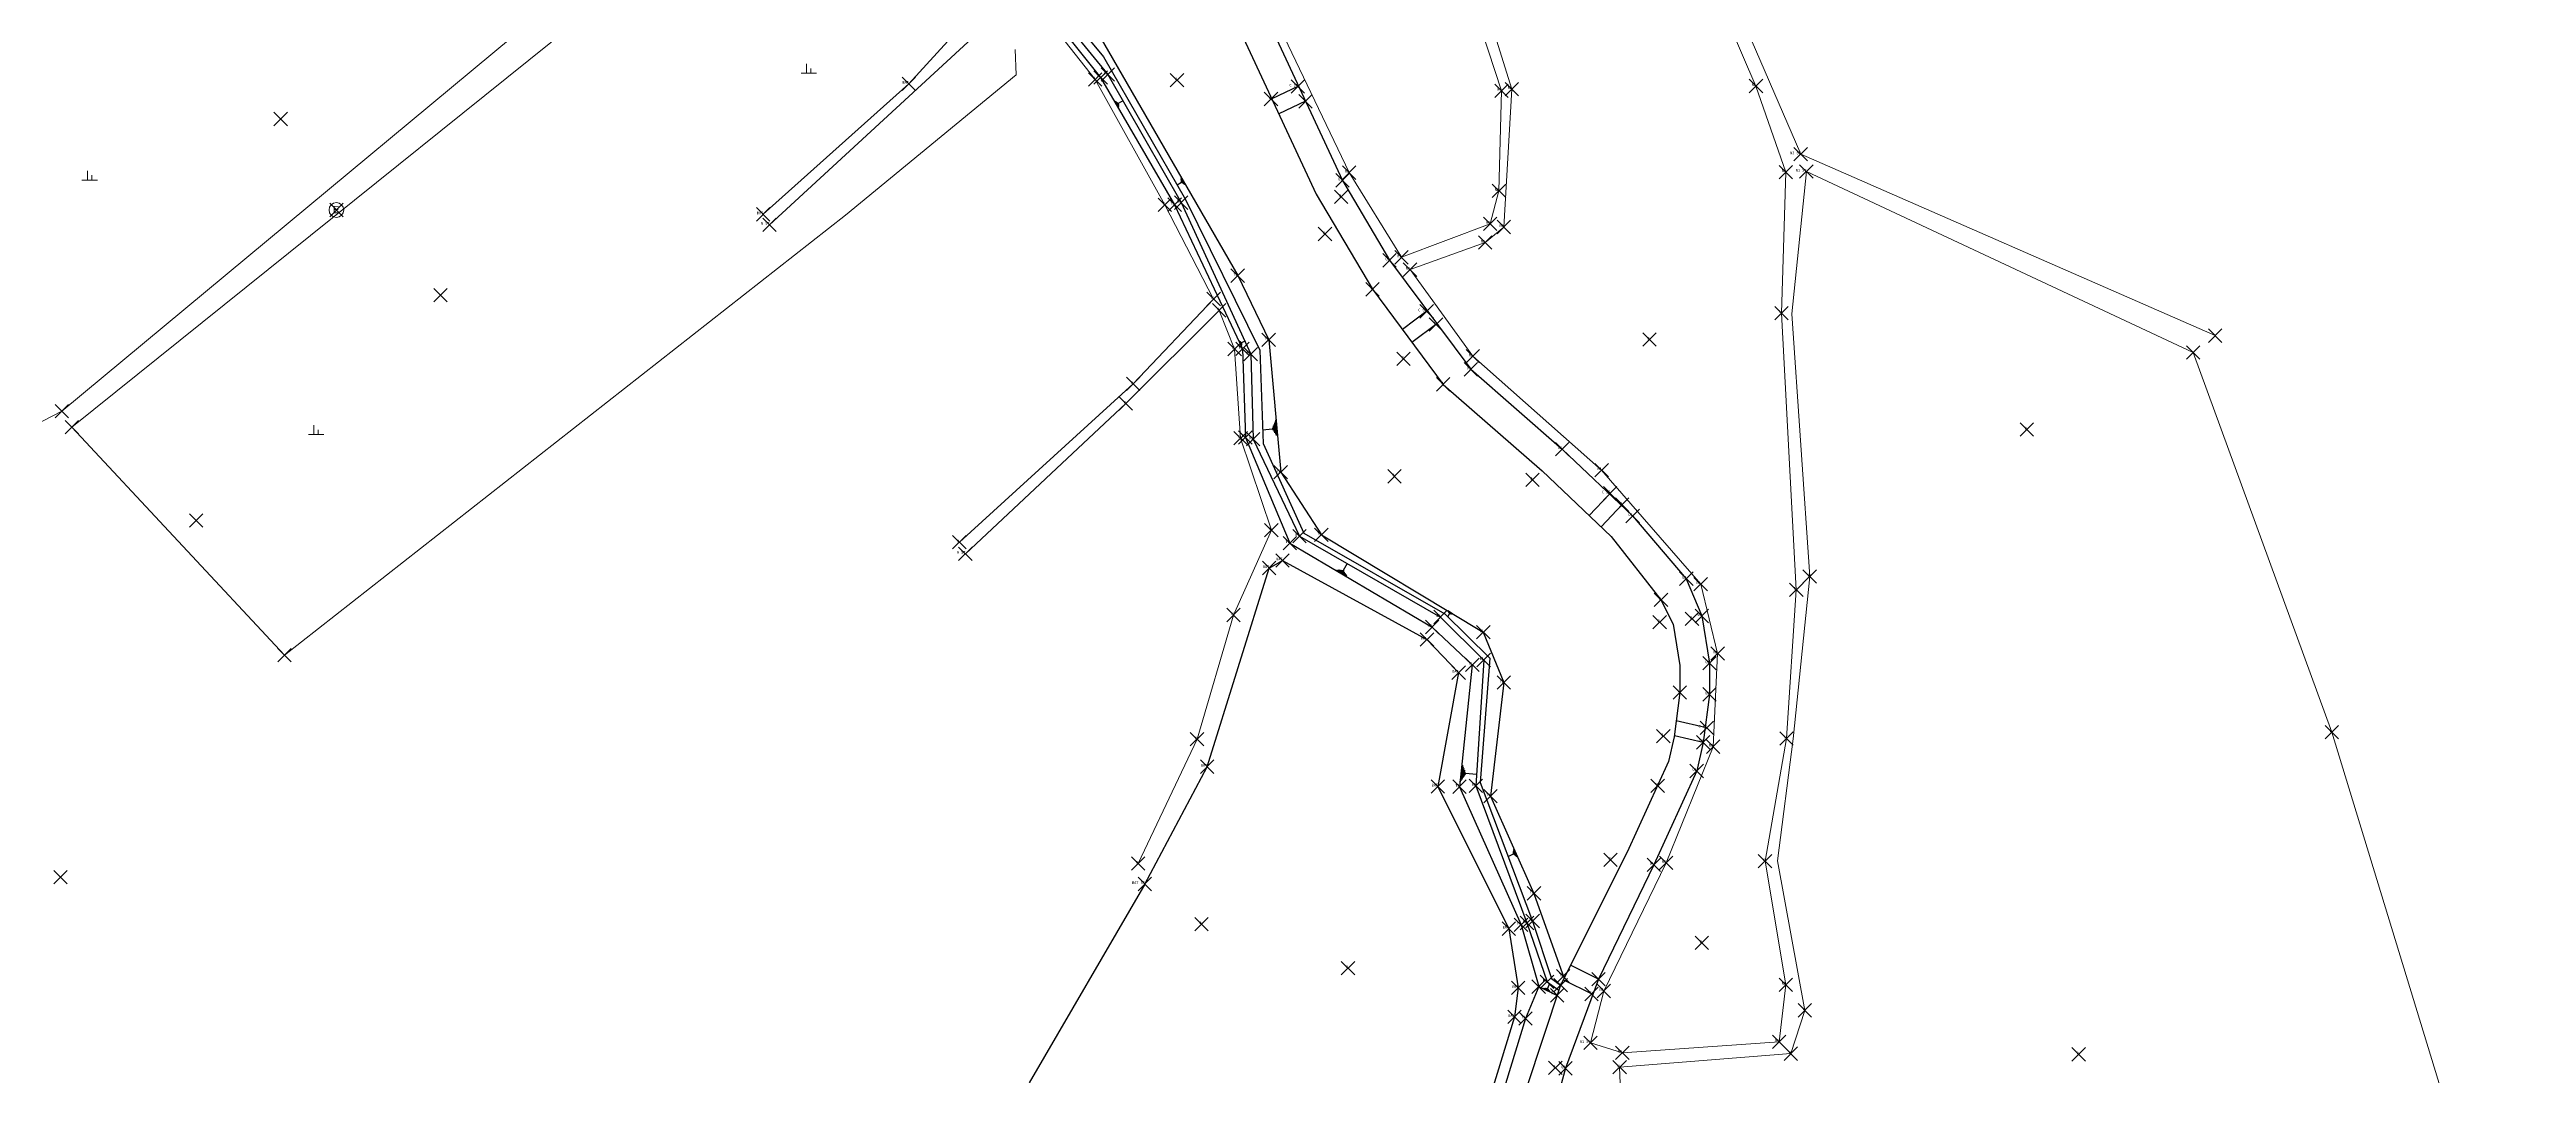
# Model space of a CAD drawing. Header units: millimetres. Extents: x 209513 to 211421, y 268482 to 269727.
# Drawn here: x 209868.3 to 210052.2, y 268628 to 268704.3 of the extents above; entities that cross this region are included whole.
import ezdxf
from ezdxf.enums import TextEntityAlignment as Align

# ---------------------------------------------------------------- set-up
doc = ezdxf.new("R2010")
doc.units = ezdxf.units.MM
doc.header["$MEASUREMENT"] = 0
doc.header["$PDMODE"] = 3
doc.header["$PDSIZE"] = 0.5
for name, color, linetype in [("con'c구조물", 8, 'CONTINUOUS'), ('비탈면', 8, 'CONTINUOUS'), ('측구', 8, 'CONTINUOUS'), ('현황', 8, 'CONTINUOUS')]:
    doc.layers.add(name, color=color, linetype=linetype)
for name, color, linetype, lineweight in [('논밭', 8, 'CONTINUOUS', 0), ('전력주', 8, 'CONTINUOUS', 0), ('지반고', 8, 'CONTINUOUS', 0), ('측점', 8, 'CONTINUOUS', 0)]:
    doc.layers.add(name, color=color, linetype=linetype, lineweight=lineweight)
doc.layers.get('지반고').off()
doc.styles.add('Style-Dot', font='Dotum.ttf')
doc.styles.add('txt', font='TXT', dxfattribs={"height": 0.2})

# ---------------------------------------------------------------- blocks, each defined once
blk = doc.blocks.new('ep')
at = {"layer": '전력주', "lineweight": 0}
blk.add_circle((0, 0), 0.548539918217936, dxfattribs=at)
at = {"layer": '전력주', "lineweight": 0, "style": 'Style-Dot'}
blk.add_text('E', height=0.5429726355287119, dxfattribs=at).set_placement((-0.2559829561214428, -0.242985439079348))

msp = doc.modelspace()

# ---------------------------------------------------------------- linework, layer by layer
at = {"layer": "con'c구조물"}
for p, q in [((209970.6080038885, 268684.8454272447, 15.16912561997619), (209968.7579150816, 268683.4712488512, 15.12285190921125)), ((209971.3269719818, 268683.8804581594, 15.16080013557021), (209969.4754718437, 268682.5052314806, 15.11449112512891)), ((209984.1504098599, 268671.2327826603, 15.10137664408451), (209982.6325658384, 268669.6361153892, 15.11267700757738)), ((209985.089, 268670.446, 15.101), (209983.5205658384, 268668.7961153892, 15.11267700757738)), ((209991.2464535974, 268653.8984547376, 15.11761632842253), (209989.099311438, 268654.3904444598, 15.06109803036418)), ((209991.098, 268652.786, 15.13), (209988.9621110044, 268653.2754112059, 15.07377791412348)), ((209983.33, 268635.188, 15.006), (209981.2541539366, 268636.2244409448, 15.00692237965832)), ((209982.9076301231, 268634.0477553572, 14.98695617477575), (209980.7141643816, 268635.1429221643, 14.9879308174609))]:
    msp.add_line(p, q, dxfattribs=at)
at = {"layer": "con'c구조물", "extrusion": (0.01250828407584874, -0.02360992720891172, 0.9996429933564621), "elevation": -3702.492683766637}
for points in [[(311324.2186044633, 139095.9454023433), (311322.0215799392, 139096.0594955704)], [(311324.1552991244, 139094.7135971309), (311321.9582746, 139094.8276903578)]]:
    msp.add_lwpolyline(points, dxfattribs=at)
at = {"layer": "con'c구조물", "extrusion": (0.001994945020026864, 0.007799730890574346, 0.999967591671051), "elevation": 2529.469638670116}
msp.add_lwpolyline([(209990.6501780882, 268641.229422437), (209990.6499278481, 268641.2284440933)], dxfattribs=at)
at = {"layer": '논밭'}
for p, q in [((209924.1137270854, 268702.4913387034), (209925.2562172837, 268702.4913387034)), ((209924.5140570321, 268703.1919318661), (209924.5140570321, 268702.4913387034)), ((209924.8334169978, 268702.8596296865), (209924.8334169978, 268702.4913387034)), ((209998.344, 268696.478, 15.113), (210029.1254905624, 268683.0041021727, 15.11)), ((209870.6950990826, 268694.5456948287), (209871.8375892809, 268694.5456948287)), ((209871.0954290293, 268695.2462879914), (209871.0954290293, 268694.5456948287)), ((209871.4147889951, 268694.9139858118), (209871.4147889951, 268694.5456948287)), ((209997.248, 268695.15, 15.088), (209996.914, 268684.675, 15.068)), ((209998.02, 268664.12, 15.092), (209996.914, 268684.675, 15.068)), ((210037.7955914509, 268653.5409537666, 15.09), (210027.4912866503, 268681.7578594183, 15.077)), ((209869.198, 268677.386), (209856.231, 268670.719)), ((209869.944, 268676.207), (209885.7335078482, 268659.2700941749)), ((209887.507256233, 268675.6490169758), (209888.6497464314, 268675.6490169758)), ((209887.9075861798, 268676.3496101385), (209887.9075861798, 268675.6490169758)), ((209888.2269461455, 268676.0173079589), (209888.2269461455, 268675.6490169758)), ((209997.286, 268653.078, 15.055), (209998.02, 268664.12, 15.092)), ((209995.697, 268643.968, 15.016), (209997.286, 268653.078, 15.055)), ((210052.2475636172, 268606.1839622359, 15.13), (210037.7955914509, 268653.5409537666, 15.09)), ((209997.248, 268634.781, 15.056), (209995.697, 268643.968, 15.016)), ((209983.719, 268634.313, 15.045), (209982.732, 268630.462, 15.097))]:
    msp.add_line(p, q, dxfattribs=at)
at = {"layer": '논밭', "extrusion": (0.001538218936627372, -0.0001002819050938015, 0.9999988119123154), "elevation": 311.0111037776603}
msp.add_lwpolyline([(209963.5774670076, 268774.2325447637), (209963.386568756, 268759.8655381877), (209964.8596223893, 268748.1115348644), (209969.5155491994, 268720.5845401332), (209975.8524571004, 268701.2255467238), (209975.6635050088, 268693.786543623), (209975.0075273199, 268691.3495421301), (209968.4265812522, 268688.8535381191), (209964.5384597178, 268695.1455457108), (209952.62652611, 268720.0325403385), (209947.792519523, 268728.0745403547), (209941.886560351, 268735.0555372023), (209937.6425084577, 268739.0565402381), (209934.8446009847, 268742.8795339708), (209934.0795111349, 268748.5755397408), (209934.1736063934, 268755.0335335055), (209934.7855241438, 268761.8545388803), (209937.3874303104, 268773.2515451411), (209947.1095634013, 268773.7435372119)], dxfattribs=at)
at = {"layer": '논밭'}
for points, elevation in [([(209998.344, 268696.478), (209991.0626353074, 268713.3819989795), (209987.4340798868, 268733.1676427635), (209986.4098636675, 268760.4579162738)], 15.113), ([(209998.65, 268632.876), (209996.6132285605, 268643.9804980901), (209997.793380374, 268653.0521292004), (209999.012, 268665.114), (209997.6769021567, 268684.6193996509), (209998.764, 268695.191), (210027.4912866503, 268681.7578594183)], 15.077)]:
    msp.add_lwpolyline(points, dxfattribs=dict(at, elevation=elevation))
at = {"layer": '논밭', "extrusion": (-0.0009666898849818543, -0.0005701214813454407, 0.9999993702358831)}
for points, elevation in [([(209997.1644652705, 268694.9991979083), (209994.9394479429, 268701.3981872623), (209989.9154145228, 268713.0911670362), (209986.5274422064, 268732.892181079), (209985.4065480995, 268760.0422394275), (209964.7805084359, 268753.8122227315), (209970.3304217405, 268721.9461752507), (209976.8104564137, 268701.169197291), (209976.2064189948, 268690.9191770551), (209974.8204795773, 268689.7662133537), (209969.2464599478, 268687.7542036399), (209973.9174451984, 268681.3221946992), (209983.478447498, 268672.8621947957), (209990.8364430933, 268664.392191547), (209992.0904048063, 268659.2441694575), (209991.7534329979, 268652.3151873028), (209988.2644056273, 268643.683173525), (209983.6354300241, 268634.1621907367)], -341.1030647979517), ([(209982.6484807533, 268630.3112215527), (209985.0174651459, 268629.5742118149), (209996.6624800053, 268630.3872172377), (209997.1644343364, 268634.6301894764)], -341.1030647979516)]:
    msp.add_lwpolyline(points, dxfattribs=dict(at, elevation=elevation))
at = {"layer": '논밭', "extrusion": (-0.005165705181539792, -0.001593456849760757, 0.9999853880858687), "elevation": -1497.844958003163}
msp.add_lwpolyline([(209907.8870071269, 268705.2033714897), (209915.3179544712, 268711.5083166591), (209917.6333265091, 268715.950416252), (209921.9485427194, 268715.8314653372), (209929.7966756313, 268712.4724782999), (209935.4532333878, 268709.2103227426), (209937.0082074747, 268708.0293098488), (209929.3782317913, 268699.6693593658), (209918.5583244987, 268689.9724448053)], dxfattribs=at)
at = {"layer": '논밭'}
for points in [[(209869.198, 268677.386), (209916.41159264, 268716.6485487279)], [(209869.944, 268676.207), (209921.5972298396, 268717.7410582325)], [(209885.7335078482, 268659.2700941749), (209927.3919962936, 268691.9630671783), (209940.0692203738, 268702.3779376591), (209940.0045877418, 268704.2593178303)]]:
    msp.add_lwpolyline(points, dxfattribs=at)
at = {"layer": '논밭', "extrusion": (-0.002277892255072787, -0.0009266723027100704, 0.9999969762380874), "elevation": -712.3074785441571}
msp.add_lwpolyline([(209921.2432690442, 268690.6943059383), (209936.3092709591, 268704.5662848598), (209939.967318416, 268708.4402986416), (209945.4323976314, 268701.4933280821), (209950.6012042672, 268692.1802479628), (209954.233313295, 268685.1792914887), (209948.2633128383, 268678.8723003119), (209935.3481709471, 268667.1102612704)], dxfattribs=at)
at = {"layer": '논밭', "extrusion": (-0.002571835877435221, 0.0006454169553386905, 0.9999964845424074), "elevation": -351.6942649429939}
msp.add_lwpolyline([(209935.6488027206, 268667.0769551959), (209947.5668147423, 268678.2399597454), (209954.4929101413, 268685.1639401109), (209955.6460117734, 268682.2889161616), (209956.091907425, 268675.6689440973), (209958.3768304285, 268668.8389667388), (209955.5698397119, 268662.5299633936), (209952.8548769809, 268653.3019537095), (209948.4829480203, 268644.0669341765)], dxfattribs=at)
at = {"layer": '논밭', "extrusion": (-0.002495213920598355, -0.0009357158288259126, 0.9999964491653849), "elevation": -760.3007414730238}
msp.add_lwpolyline([(210022.0828832467, 268611.3081787626), (209998.4958219327, 268626.7161765597), (209993.2867483208, 268626.41015517), (209984.319838616, 268626.8371993119), (209984.2799709869, 268628.0592484634), (209996.9977642155, 268629.0661556356), (209998.0338832559, 268632.2821976586)], dxfattribs=at)
at = {"layer": '비탈면', "elevation": 12.248}
for points in [[(209948.0000594903, 268700.457130657), (209947.6625724744, 268700.2610069353), (209947.6664839335, 268700.1987856671), (209947.6104485845, 268700.2952105288), (209947.6703953926, 268700.136564399), (209947.5583246945, 268700.3294141224), (209947.6743068518, 268700.0743431309), (209947.5062008045, 268700.3636177159), (209947.6782183108, 268700.0121218628), (209947.4540769146, 268700.3978213095), (209947.6821297699, 268699.9499005947), (209947.4019530246, 268700.4320249031), (209947.6860412291, 268699.8876793265)], [(209952.0329816389, 268694.2117830206), (209952.3531578668, 268694.3961976735), (209952.349682647, 268694.4551096098), (209952.4023725478, 268694.3636306875), (209952.3462074272, 268694.5140215462), (209952.4515872288, 268694.3310637016), (209952.3427322074, 268694.5729334825), (209952.5008019098, 268694.2984967157), (209952.3392569875, 268694.6318454189), (209952.5500165908, 268694.2659297298), (209952.3357817676, 268694.6907573552), (209952.5992312717, 268694.2333627439), (209952.3323065478, 268694.7496692916)], [(209957.0514626992, 268682.5953247179), (209956.8049680063, 268682.4791714067), (209956.8039545727, 268682.4356612141), (209956.7707679124, 268682.5060882692), (209956.8029411391, 268682.3921510214), (209956.7365678184, 268682.5330051316), (209956.8019277055, 268682.3486408287), (209956.7023677245, 268682.559921994), (209956.8009142719, 268682.3051306361), (209956.6681676305, 268682.5868388565), (209956.7999008383, 268682.2616204434), (209956.6339675366, 268682.613755719), (209956.7988874046, 268682.2181102508)], [(209958.3764965875, 268676.0139799619), (209959.1130793698, 268676.0806424264), (209959.1561692165, 268676.1906301428), (209959.1752156349, 268675.9801779193), (209959.1992590631, 268676.3006178591), (209959.2373519, 268675.8797134121), (209959.2423489098, 268676.4106055755), (209959.2994881651, 268675.779248905), (209959.2854387565, 268676.5205932918), (209959.3616244303, 268675.6787843978), (209959.3285286032, 268676.6305810082), (209959.4237606954, 268675.5783198907), (209959.3716184498, 268676.7405687246)], [(209964.671037241, 268666.0687371272), (209964.3658467808, 268665.5515190953), (209964.4179357525, 268665.4709763129), (209964.270159172, 268665.5581735873), (209964.4700247243, 268665.3904335306), (209964.1744715631, 268665.5648280793), (209964.522113696, 268665.3098907483), (209964.0787839543, 268665.5714825712), (209964.5742026677, 268665.229347966), (209963.9830963454, 268665.5781370632), (209964.6262916393, 268665.1488051836), (209963.8874087365, 268665.5847915553), (209964.6783806111, 268665.0682624013)], [(209972.1360200816, 268662.1146484704), (209972.27196206, 268662.3406048139), (209972.2493927237, 268662.3761648354), (209972.313951679, 268662.3373242701), (209972.2268233873, 268662.4117248568), (209972.3559412979, 268662.3340437263), (209972.204254051, 268662.4472848783), (209972.3979309169, 268662.3307631825), (209972.1816847147, 268662.4828448998), (209972.4399205358, 268662.3274826388), (209972.1591153783, 268662.5184049212), (209972.4819101547, 268662.324202095), (209972.136546042, 268662.5539649427)], [(209974.2624315215, 268650.3896417337), (209973.455378431, 268650.4742758474), (209973.3856411941, 268650.3650278426), (209973.4098223694, 268650.5956144399), (209973.3159039571, 268650.2557798378), (209973.3642663078, 268650.7169530324), (209973.2461667201, 268650.146531833), (209973.3187102461, 268650.8382916249), (209973.1764294831, 268650.0372838282), (209973.2731541845, 268650.9596302173), (209973.1066922462, 268649.9280358233), (209973.2275981228, 268651.0809688097), (209973.0369550092, 268649.8187878185)], [(209976.6120606105, 268644.3180469368), (209977.0148441465, 268644.4983187601), (209977.0178612815, 268644.5687358241), (209977.0693675167, 268644.4536548138), (209977.0208784164, 268644.639152888), (209977.1238908869, 268644.4089908675), (209977.0238955514, 268644.709569952), (209977.1784142571, 268644.3643269212), (209977.0269126863, 268644.779987016), (209977.2329376272, 268644.3196629749), (209977.0299298213, 268644.8504040799), (209977.2874609974, 268644.2749990285), (209977.0329469562, 268644.9208211439)], [(209979.6934937784, 268634.8666740673), (209979.5348280457, 268634.5070247567), (209979.5724368197, 268634.461611051), (209979.4759318169, 268634.5041859607), (209979.6100455936, 268634.4161973454), (209979.417035588, 268634.501347165), (209979.6476543674, 268634.3707836397), (209979.3581393592, 268634.4985083691), (209979.6852631414, 268634.3253699341), (209979.2992431304, 268634.4956695734), (209979.7228719154, 268634.2799562285), (209979.2403469016, 268634.4928307774), (209979.7604806893, 268634.2345425228)]]:
    msp.add_lwpolyline(points, dxfattribs=at)
at = {"layer": '측구', "extrusion": (-0.002766262378916175, -0.003476095584678564, 0.9999901322272822)}
for points, elevation in [([(209938.7457388327, 268732.5044241024), (209940.929807932, 268730.5105124789), (209945.0738474021, 268726.0245692553), (209948.8428855406, 268720.4996324386), (209952.4829684332, 268713.8577592286), (209956.6348225318, 268705.802604593), (209963.5507241469, 268690.9515374362), (209967.0505475448, 268685.0083345971), (209973.0812782705, 268676.9140161336), (209979.8732661146, 268670.9850040243), (209985.1002488816, 268666.0159872588), (209989.0862861899, 268661.3580431179), (209990.2352900924, 268658.5880592327), (209990.8152048847, 268655.0759705914), (209990.8121357395, 268652.7638976863), (209990.3363948246, 268649.1962470956), (209989.8583191976, 268647.0701672063), (209986.6792594378, 268640.1021494949), (209982.5680815276, 268631.5979970783), (209980.1179110935, 268624.9838346512), (209977.5878101225, 268615.759775664), (209976.5819052588, 268613.3209147837), (209973.6947364969, 268608.0917481912), (209971.6546696126, 268605.6136889242), (209969.4906917238, 268603.7227385385), (209962.6515795769, 268598.7376606144), (209957.7786037543, 268595.4547342594), (209954.2595895558, 268592.9377485436), (209951.2806037204, 268590.3657962044), (209947.9746495649, 268587.13288924)], -1499.675401172145), ([(209937.3377967792, 268730.829513807), (209939.3773530106, 268728.9488937491), (209943.3478298482, 268724.6508329333), (209946.9651177648, 268719.3483428945), (209950.2319134215, 268713.610702416), (209954.6590900765, 268704.8338802219), (209961.6011621855, 268689.9266150759), (209965.7874887527, 268682.8552797996), (209971.0323912289, 268675.7941746943), (209978.3913146118, 268669.3583510951), (209983.5023726513, 268664.4995378531), (209987.2051689043, 268659.7819143028), (209988.106001479, 268657.9794057049), (209988.6149653874, 268654.8970108684), (209988.6123252827, 268652.9081461684), (209988.1814469116, 268649.6029108811), (209987.7638417025, 268647.7796093886), (209984.6879018913, 268641.0376149931), (209979.7520065473, 268631.1519190922), (209977.1937646032, 268623.4466739172), (209975.5017714333, 268616.4714993649), (209974.6021319734, 268614.282203373), (209971.2916710015, 268608.731673577), (209970.0710164926, 268607.1514409683), (209968.1162690973, 268605.4433226179), (209960.4385354849, 268600.0386079886), (209956.5238167939, 268597.2620695102), (209954.2875617859, 268595.7476965365), (209949.79123898, 268591.9864290061), (209946.397688794, 268588.7619362754)], -1499.675401172144)]:
    msp.add_lwpolyline(points, dxfattribs=dict(at, elevation=elevation))
at = {"layer": '측점'}
for p in [(209932.103, 268701.715, 14.756), (209945.943, 268702.038, 14.962), (209946.351, 268702.185, 14.977), (209946.888, 268702.399, 14.494), (209952.023, 268701.982, 14.868), (209960.995, 268701.506, 15.284), (209976.124, 268701.193, 15.036), (209976.894, 268701.32, 15.069), (209995.023, 268701.549, 15.069), (209959.007, 268700.583, 15.233), (209961.573, 268700.415, 15.251), (209998.344, 268696.478, 15.113), (209964.312, 268694.541, 15.212), (209964.81, 268695.113, 15.043), (209975.935, 268693.754, 15.005), (209997.248, 268695.15, 15.088), (209998.764, 268695.191, 15.103), (209921.283, 268692.018, 14.746), (209951.112, 268692.725, 14.883), (209951.845, 268692.731, 14.977), (209952.337, 268692.884, 14.442), (209964.208, 268693.31, 14.01), (209921.754, 268691.239, 14.878), (209963.017, 268690.55, 14.992), (209974.904, 268689.917, 15.092), (209975.279, 268691.317, 14.991), (209976.29, 268691.07, 15.03), (209967.812, 268688.598, 15.153), (209968.698, 268688.821, 14.961), (209956.531, 268687.46, 14.821), (209966.549, 268686.445, 15.13), (209969.33, 268687.905, 15.069), (209954.744, 268685.724, 14.935), (209955.149, 268684.881, 14.88), (209970.563, 268684.812, 15.168), (209996.914, 268684.675, 15.068), (209958.833, 268682.692, 14.803), (209971.255, 268683.827, 15.159), (209987.112, 268682.714, 15.022), (210029.1254905624, 268683.0041021727, 15.11), (209956.302, 268682.006, 14.921), (209956.888, 268682.029, 15.128), (209957.497, 268681.623, 14.535), (209968.852, 268681.282, 14.869), (209974.001, 268681.473, 15.056), (210027.4912866503, 268681.7578594183, 15.077), (209948.774, 268679.417, 14.928), (209971.794, 268679.384, 15.102), (209973.843, 268680.504, 15.064), (209948.223, 268677.957, 14.834), (209956.748, 268675.386, 14.881), (209957.101, 268675.437, 14.905), (209957.675, 268675.312, 14.556), (210015.1422070799, 268676.0309852469, 15.08), (209980.635, 268674.575, 15.069), (209959.723, 268672.858, 14.969), (209968.172, 268672.547, 14.87), (209978.42, 268672.287, 14.84), (209983.562, 268673.013, 15.063), (209984.201, 268671.286, 15.101), (209985.089, 268670.446, 15.101), (209985.862, 268669.606, 15.07), (209959.033, 268668.556, 14.854), (209961.117, 268668.108, 14.422), (209962.742, 268668.206, 14.858), (209935.859, 268667.655, 14.851), (209936.305, 268666.794, 14.814), (209959.858, 268666.301, 14.393), (209960.403, 268667.591, 15.027), (209958.869, 268665.737, 14.234), (209989.848, 268664.948, 15.089), (209990.92, 268664.543, 15.062), (209998.02, 268664.12, 15.092), (209999.012, 268665.114, 15.066), (209956.226, 268662.247, 14.854), (209987.967, 268663.372, 15.044), (209970.587, 268660.426, 14.36), (209970.968, 268661.357, 15.014), (209971.593, 268662.097, 14.268), (209974.771, 268660.969, 14.751), (209987.866, 268661.717, 14.866), (209990.274, 268661.958, 13.841), (209990.997, 268662.178, 15.092), (209974.803, 268658.902, 14.181), (209991.577, 268658.666, 15.062), (209992.174, 268659.395, 15.023), (209972.938, 268657.966, 14.431), (209973.953, 268658.554, 15.076), (209976.29, 268657.23, 14.719), (209989.374045247, 268656.4980574537, 15.08611978050033), (209991.574, 268656.354, 15.037), (209988.142, 268653.241, 14.885), (209991.375, 268653.869, 15.121), (209997.286, 268653.078, 15.055), (210037.7955914509, 268653.5409537666, 15.09), (209953.511, 268653.019, 14.865), (209991.098, 268652.786, 15.13), (209991.837, 268652.466, 15.052), (209954.268, 268650.978, 14.405), (209971.4, 268649.508, 14.444), (209973.003, 268649.495, 15.002), (209974.21, 268649.564, 14.229), (209987.721, 268649.562, 15.077), (209990.62, 268650.66, 15.102), (209975.299, 268648.795, 14.718), (209984.226, 268644.064, 14.819), (209995.697, 268643.968, 15.016), (209949.139, 268643.784, 14.887), (209949.629, 268642.263, 14.258), (209987.441, 268643.692, 15.076), (209988.348, 268643.834, 15.022), (209978.534, 268641.567, 14.816), (209953.836, 268639.284, 14.502), (209976.668, 268638.942, 14.432), (209977.575, 268639.234, 15.027), (209978.013, 268639.368, 14.408), (209978.433, 268639.513, 14.393), (209990.9977954279, 268637.8904276951, 15.03), (209964.724, 268636.012, 14.453), (209979.503, 268635.001, 14.322), (209980.514, 268634.742, 14.975), (209980.709, 268635.405, 14.885), (209983.33, 268635.188, 15.006), (209997.248, 268634.781, 15.056), (209977.366, 268634.546, 14.417), (209978.888, 268634.639, 14.824), (209980.2643904436, 268633.9902267612, 14.85215856062949), (209982.809, 268634.097, 14.987), (209983.719, 268634.313, 15.045), (209998.65, 268632.876, 15.077), (209977.092, 268632.394, 14.428), (209977.901, 268632.278, 14.714), (209982.732, 268630.462, 15.097), (209985.101, 268629.725, 15.082), (209996.746, 268630.538, 15.103), (209997.614, 268629.66, 15.028), (210018.99, 268629.608, 15.057), (209980.125, 268628.611, 13.751), (209980.88, 268628.574, 14.941), (209984.896, 268628.653, 15.095)]:
    msp.add_point(p, dxfattribs=at)
at = {"layer": '측점', "lineweight": -3}
for p in [(209885.447, 268699.102, 15.207), (209889.592, 268692.339, 15.319), (209897.322, 268686.008, 14.884), (209869.198, 268677.386, 15.285), (209869.944, 268676.207, 14.834), (209879.1784682377, 268669.2705355376, 14.884), (209885.7335078482, 268659.2700941749, 14.8385), (209869.101, 268642.77, 14.815)]:
    msp.add_point(p, dxfattribs=at)
at = {"layer": '현황'}
for p, q in [((209939.4417895377, 268712.306370174, 14.417), (209946.5639349259, 268703.7246944847, 14.494)), ((209946.5639349259, 268703.7246944847, 14.494), (209952.6634201854, 268693.1151922632, 14.442)), ((209952.6634201854, 268693.1151922632, 14.442), (209958.1656883479, 268681.9240071148, 14.535)), ((209958.1656883479, 268681.9240071148, 14.535), (209958.4126412073, 268675.0006624321, 14.54601916907756)), ((209958.4126412073, 268675.0006624321, 14.54601916907756), (209961.4434201854, 268668.3391922631, 14.422)), ((209961.4434201854, 268668.3391922631, 14.422), (209971.9194201854, 268662.3281922631, 14.268)), ((209970.968, 268661.357, 15.014), (209973.953, 268658.554, 15.076)), ((209971.9194201854, 268662.3281922631, 14.268), (209975.2474321631, 268659.0471366735, 14.181)), ((209973.953, 268658.554, 15.076), (209973.003, 268649.495, 15.002)), ((209975.2474321631, 268659.0471366735, 14.181), (209974.5364201854, 268649.7951922631, 14.229)), ((209974.5364201854, 268649.7951922631, 14.229), (209978.433, 268639.513, 14.393)), ((209949.629, 268642.263, 14.258), (209941.043, 268627.505, 14.345)), ((209978.433, 268639.513, 14.393), (209979.8294201854, 268635.2321922631, 14.322)), ((209979.8294201854, 268635.2321922631, 14.322), (209980.5167477307, 268634.7475259692, 14.22736101950531))]:
    msp.add_line(p, q, dxfattribs=at)
for points in [[(209919.904, 268721.05, 15.204), (209925.421, 268720.161, 14.921), (209934.335, 268716.512, 14.962), (209941.354, 268711.542, 15.007), (209945.554, 268706.518, 14.907), (209956.531, 268687.46, 14.821), (209958.833, 268682.692, 14.803), (209959.723, 268672.858, 14.969), (209962.742, 268668.206, 14.858), (209974.771, 268660.969, 14.751), (209976.29, 268657.23, 14.719), (209975.299, 268648.795, 14.718), (209978.534, 268641.567, 14.816), (209980.76533248, 268635.2454042567, 14.88678709936567)], [(209910.087, 268708.089, 14.698), (209917.086, 268714.423, 14.655), (209919.224, 268719.415, 14.649), (209925.177, 268719.025, 14.491), (209933.501, 268715.498, 14.4), (209939.017, 268712.046, 14.417), (209946.888, 268702.399, 14.494), (209952.337, 268692.884, 14.442), (209957.497, 268681.623, 14.535), (209957.675, 268675.312, 14.556), (209961.117, 268668.108, 14.422), (209971.593, 268662.097, 14.268), (209974.803, 268658.902, 14.181), (209974.21, 268649.564, 14.229), (209978.013, 268639.368, 14.408), (209979.503, 268635.001, 14.322), (209980.3918754707, 268634.3742129853, 14.19960963616303)], [(209910.26, 268707.863, 15.026), (209917.554, 268714.209, 15.087), (209919.731, 268718.904, 15.042), (209924.832, 268718.518, 14.958), (209933.049, 268715.13, 14.983), (209938.679, 268711.758, 14.986), (209946.351, 268702.185, 14.977), (209951.845, 268692.731, 14.977), (209956.888, 268682.029, 15.128), (209957.101, 268675.437, 14.905), (209960.403, 268667.591, 15.027), (209970.968, 268661.357, 15.01400000000004)], [(209949.629, 268642.263, 14.258), (209954.268, 268650.978, 14.405), (209958.869, 268665.737, 14.234), (209959.858, 268666.301, 14.393), (209970.587, 268660.426, 14.36), (209972.938, 268657.966, 14.431), (209972.938, 268657.966, 14.431), (209971.4, 268649.508, 14.444), (209976.668, 268638.942, 14.432), (209977.366, 268634.546, 14.417), (209977.092, 268632.394, 14.428), (209974.138, 268622.767, 14.401), (209970.565, 268613.718, 14.361), (209966.364, 268609.233, 14.392), (209953.244, 268600.054, 14.501)], [(209973.003, 268649.495, 15.002), (209977.575, 268639.234, 15.027), (209978.888, 268634.639, 14.824), (209980.2643904436, 268633.9902267612, 14.85215856062949)], [(209978.888, 268634.639, 14.824), (209977.901, 268632.278, 14.714), (209975.023, 268622.889, 14.689), (209971.359, 268613.544, 14.774), (209966.505, 268608.524, 14.698), (209953.901, 268599.537, 14.675), (209947.848, 268594.223, 14.632), (209941.703, 268586.201, 14.618), (209938.298, 268579.161, 14.581)]]:
    msp.add_polyline3d(points, dxfattribs=at)

# ---------------------------------------------------------------- block references
at = {"layer": '지반고'}
msp.add_blockref('ep', (209889.592, 268692.339, 15.319), dxfattribs=at)

# ---------------------------------------------------------------- texts
at = {"layer": '측점', "style": 'txt'}
for s, p in [('BAT', (209932.103, 268701.715, 14.756)), ('N', (209945.943, 268702.038, 14.962)), ('T1', (209946.351, 268702.185, 14.977)), ('B1', (209946.888, 268702.399, 14.494)), ('O', (209952.023, 268701.982, 14.868)), ('C ST', (209960.995, 268701.506, 15.284)), ('N2', (209976.124, 268701.193, 15.036)), ('N1', (209976.894, 268701.32, 15.069)), ('N1', (209995.023, 268701.549, 15.069)), ('U', (209959.007, 268700.583, 15.233)), ('C', (209961.573, 268700.415, 15.251)), ('N3 ST', (209998.344, 268696.478, 15.113)), ('U1', (209964.312, 268694.541, 15.212)), ('N2', (209964.81, 268695.113, 15.043)), ('N1', (209997.248, 268695.15, 15.088)), ('N1 ST', (209998.764, 268695.191, 15.103)), ('BAT', (209921.283, 268692.018, 14.746)), ('N', (209951.112, 268692.725, 14.883)), ('T1', (209951.845, 268692.731, 14.977)), ('B1', (209952.337, 268692.884, 14.442)), ('O', (209964.208, 268693.31, 14.01)), ('N2', (209975.935, 268693.754, 15.005)), ('N ST', (209921.754, 268691.239, 14.878)), ('U', (209963.017, 268690.55, 14.992)), ('N2', (209975.279, 268691.317, 14.991)), ('N1', (209976.29, 268691.07, 15.03)), ('U1', (209967.812, 268688.598, 15.153)), ('N2', (209968.698, 268688.821, 14.961)), ('N1', (209974.904, 268689.917, 15.092)), ('T2', (209956.531, 268687.46, 14.821)), ('N1', (209969.33, 268687.905, 15.069)), ('N', (209954.744, 268685.724, 14.935)), ('N', (209955.149, 268684.881, 14.88)), ('U', (209966.549, 268686.445, 15.13)), ('C ST', (209970.563, 268684.812, 15.168)), ('N', (209996.914, 268684.675, 15.068)), ('C', (209971.255, 268683.827, 15.159)), ('N', (209956.302, 268682.006, 14.921)), ('T1', (209956.888, 268682.029, 15.128)), ('B1', (209957.497, 268681.623, 14.535)), ('T2', (209958.833, 268682.692, 14.803)), ('O', (209968.852, 268681.282, 14.869)), ('N1', (209974.001, 268681.473, 15.056)), ('O', (209987.112, 268682.714, 15.022)), ('N', (209948.774, 268679.417, 14.928)), ('U', (209971.794, 268679.384, 15.102)), ('U1', (209973.843, 268680.504, 15.064)), ('N', (209948.223, 268677.957, 14.834)), ('T1', (209957.101, 268675.437, 14.905)), ('O', (210015.1422070799, 268676.0309852469, 15.057)), ('N', (209956.748, 268675.386, 14.881)), ('B1', (209957.675, 268675.312, 14.556)), ('U1', (209980.635, 268674.575, 15.069)), ('T2', (209959.723, 268672.858, 14.969)), ('O', (209968.172, 268672.547, 14.87)), ('O', (209978.42, 268672.287, 14.84)), ('N1', (209983.562, 268673.013, 15.063)), ('C ST', (209984.201, 268671.286, 15.101)), ('C', (209985.089, 268670.446, 15.101)), ('N', (209959.033, 268668.556, 14.854)), ('B1', (209961.117, 268668.108, 14.422)), ('T2', (209962.742, 268668.206, 14.858)), ('U1', (209985.862, 268669.606, 15.07)), ('N', (209935.859, 268667.655, 14.851)), ('N ST', (209936.305, 268666.794, 14.814)), ('BAT', (209959.858, 268666.301, 14.393)), ('T1', (209960.403, 268667.591, 15.027)), ('BAT', (209958.869, 268665.737, 14.234)), ('U1', (209989.848, 268664.948, 15.089)), ('N1', (209990.92, 268664.543, 15.062)), ('N', (209999.012, 268665.114, 15.066)), ('U', (209987.967, 268663.372, 15.044)), ('N', (209998.02, 268664.12, 15.092)), ('N', (209956.226, 268662.247, 14.854)), ('T1', (209970.968, 268661.357, 15.014)), ('B1', (209971.593, 268662.097, 14.268)), ('T2', (209974.771, 268660.969, 14.751)), ('O', (209987.866, 268661.717, 14.866)), ('O', (209990.274, 268661.958, 13.841)), ('U1', (209990.997, 268662.178, 15.092)), ('BAT', (209970.587, 268660.426, 14.36)), ('B1', (209974.803, 268658.902, 14.181)), ('N1', (209992.174, 268659.395, 15.023)), ('BAT', (209972.938, 268657.966, 14.431)), ('T1', (209973.953, 268658.554, 15.076)), ('T2', (209976.29, 268657.23, 14.719)), ('U1', (209991.577, 268658.666, 15.062)), ('U', (209989.374045247, 268656.4980574537, 15.08611978050033)), ('U1', (209991.574, 268656.354, 15.037)), ('C ST', (209991.375, 268653.869, 15.121)), ('O', (210037.7955914509, 268653.5409537666)), ('N', (209953.511, 268653.019, 14.865)), ('O', (209988.142, 268653.241, 14.885)), ('U1', (209991.111, 268652.804, 15.13)), ('C', (209991.098, 268652.786, 15.13)), ('N1', (209991.837, 268652.466, 15.052)), ('N', (209997.286, 268653.078, 15.055)), ('BAT', (209954.268, 268650.978, 14.405)), ('U1', (209990.62, 268650.66, 15.102)), ('BAT', (209971.4, 268649.508, 14.444)), ('T1', (209973.003, 268649.495, 15.002)), ('B1', (209974.21, 268649.564, 14.229)), ('T2', (209975.299, 268648.795, 14.718)), ('U', (209987.721, 268649.562, 15.077)), ('N', (209949.139, 268643.784, 14.887)), ('O', (209984.226, 268644.064, 14.819)), ('U1', (209987.441, 268643.692, 15.076)), ('N1', (209988.348, 268643.834, 15.022)), ('N', (209995.697, 268643.968, 15.016)), ('BAT ST', (209949.629, 268642.263, 14.258)), ('T2', (209978.534, 268641.567, 14.816)), ('O', (209953.836, 268639.284, 14.502)), ('BAT', (209976.668, 268638.942, 14.432)), ('T1', (209977.575, 268639.234, 15.027)), ('B1', (209978.013, 268639.368, 14.408)), ('O', (209978.433, 268639.513, 14.393)), ('O', (209990.9977954279, 268637.8904276951)), ('O', (209964.724, 268636.012, 14.453)), ('B1', (209979.503, 268635.001, 14.322)), ('T2', (209980.709, 268635.405, 14.885)), ('BAT', (209977.366, 268634.546, 14.417)), ('T1', (209980.11, 268634.063, 14.849)), ('U', (209980.514, 268634.742, 14.975)), ('C', (209982.809, 268634.097, 14.987)), ('N1', (209983.719, 268634.313, 15.045)), ('N1', (209997.248, 268634.781, 15.056)), ('BAT', (209977.092, 268632.394, 14.428)), ('T1', (209977.901, 268632.278, 14.714)), ('N', (209998.65, 268632.876, 15.077)), ('N1 ST', (209982.732, 268630.462, 15.097)), ('N1', (209985.101, 268629.725, 15.082)), ('N1', (209996.746, 268630.538, 15.103)), ('N', (209997.614, 268629.66, 15.028)), ('O', (210018.99, 268629.608, 15.057)), ('O', (209980.125, 268628.611, 13.751)), ('U1', (209980.88, 268628.574, 14.941)), ('N', (209984.896, 268628.653, 15.095))]:
    msp.add_text(s, height=0.2, dxfattribs=at).set_placement(p, align=Align.RIGHT)

doc.saveas('drawing.dxf')
